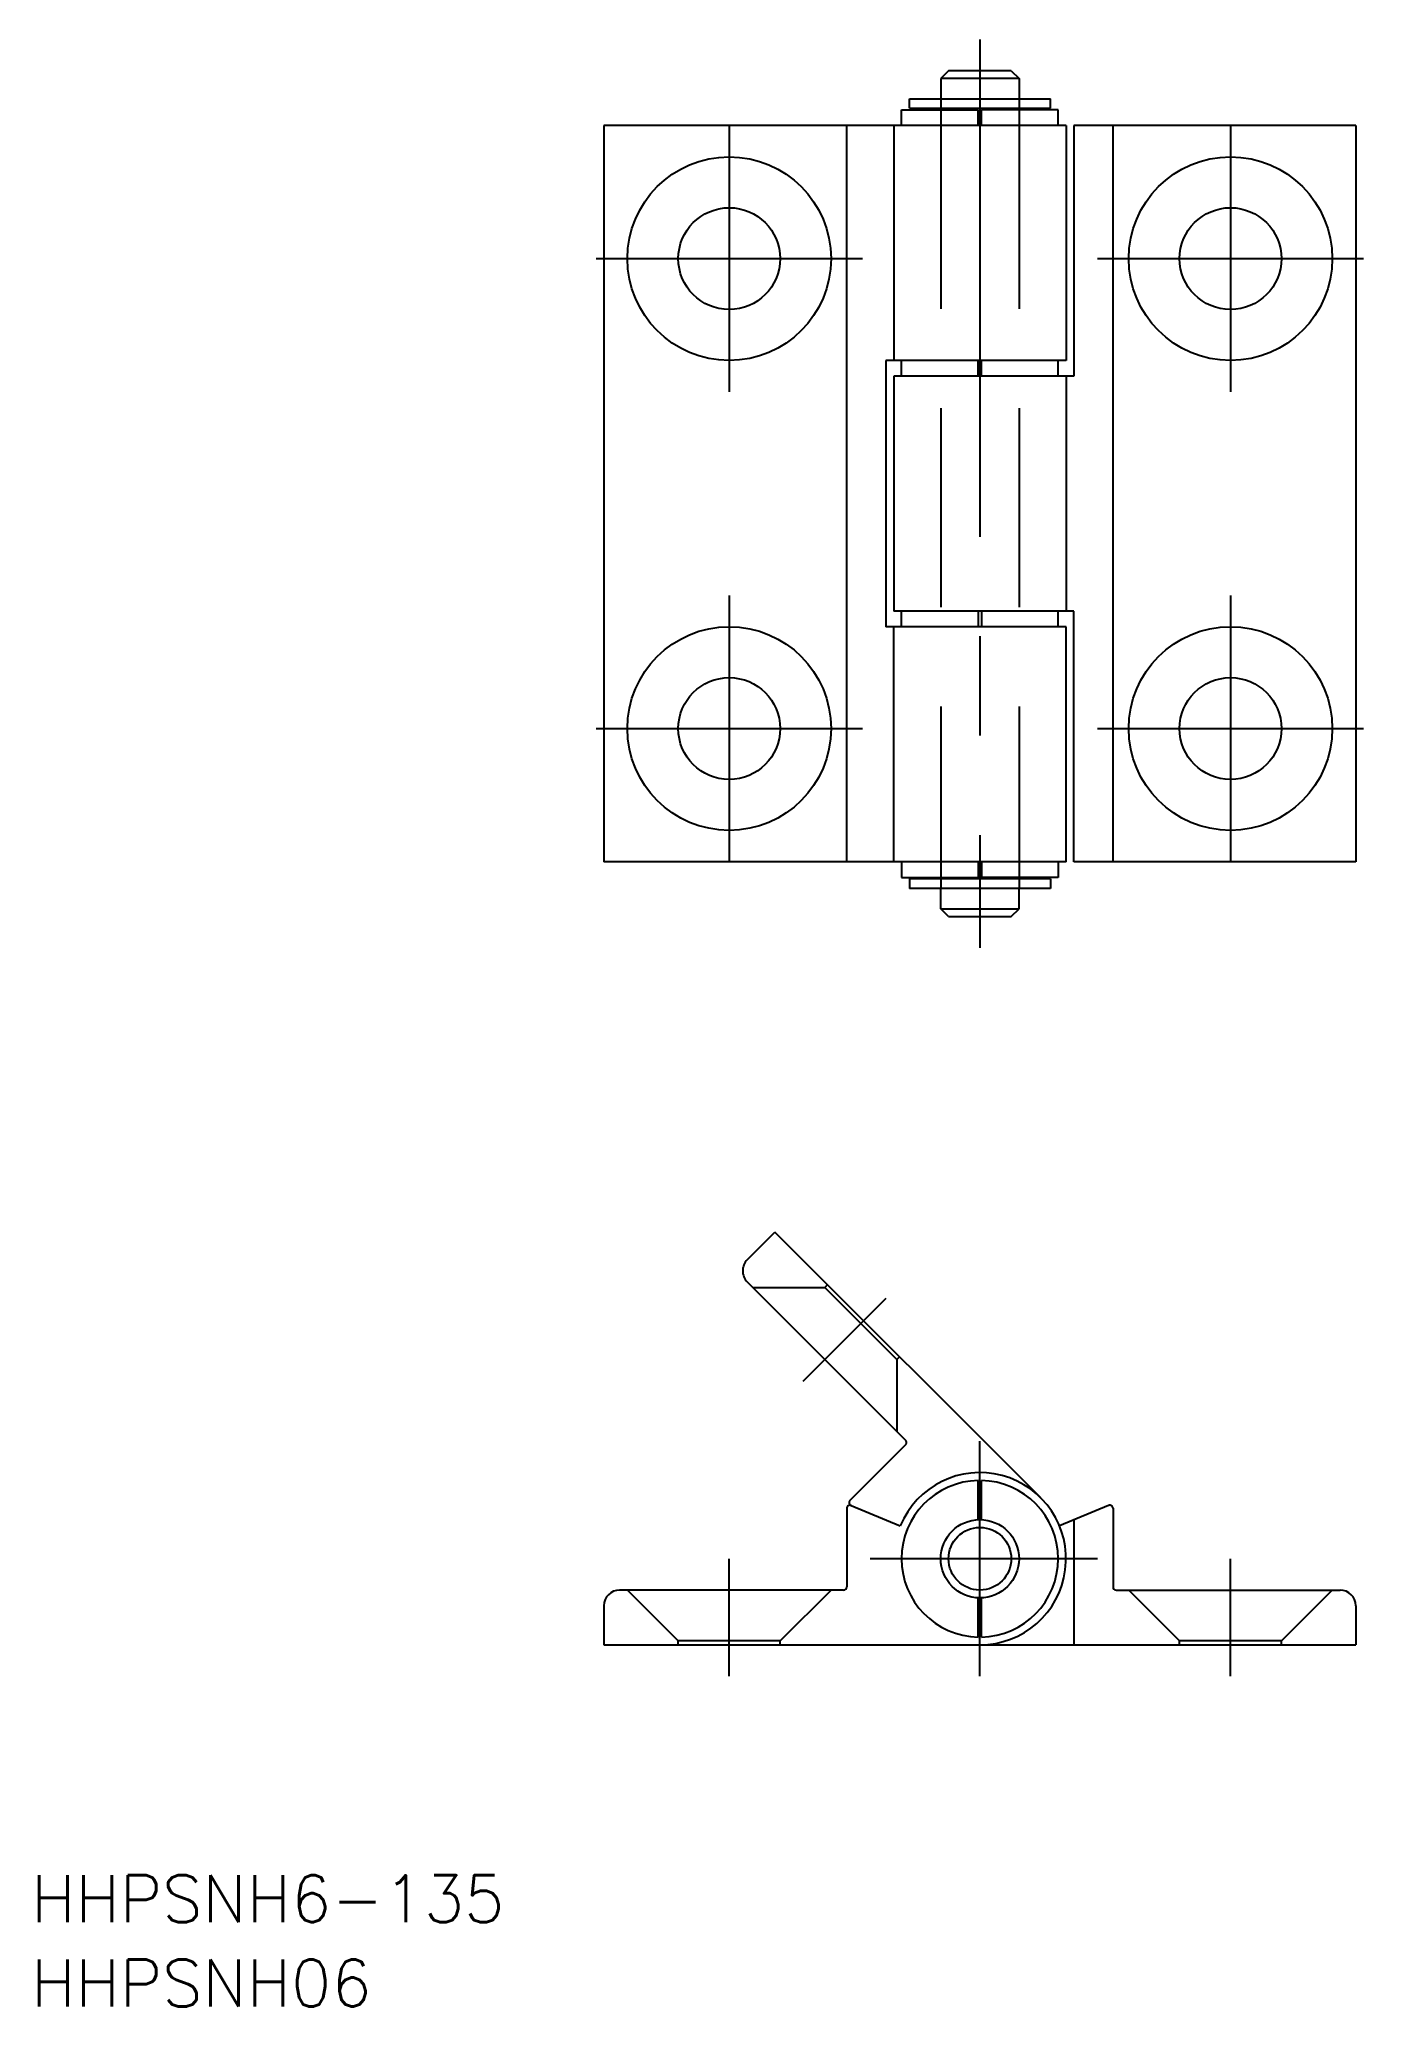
# Model space of a CAD drawing. Extents: x -60 to 24, y -29 to 97.
import ezdxf

# ---------------------------------------------------------------- set-up
doc = ezdxf.new("R2010")
doc.units = 0
for name, pattern in [('CENTER', [50.8, 31.75, -6.35, 6.35, -6.35]), ('DASHED', [19.05, 12.7, -6.35]), ('PHANTOM', [63.5, 31.75, -6.35, 6.35, -6.35, 6.35, -6.35])]:
    doc.linetypes.add(name, pattern=pattern)
doc.layers.get('0').update_dxf_attribs({"linetype": 'CONTINUOUS'})
doc.layers.add('CENTER', color=1, linetype='CENTER')
doc.styles.get("Standard").update_dxf_attribs({"font": 'txt.shx', "height": 3, "bigfont": 'bigfont.shx'})

# ---------------------------------------------------------------- blocks, each defined once
blk = doc.blocks.new('*U2')
at = {"color": 7, "linetype": 'CONTINUOUS'}
blk.add_text('HHPSNH6-135', height=3, dxfattribs=at).set_placement((-60.56, -23.21))
blk = doc.blocks.new('*U3')
at = {"color": 7, "linetype": 'CONTINUOUS'}
blk.add_text('HHPSNH06', height=3, dxfattribs=at).set_placement((-60.56, -28.59))

msp = doc.modelspace()

# ---------------------------------------------------------------- linework, layer by layer
at = {"color": 7, "linetype": 'CONTINUOUS'}
for p, q in [((-2, 95), (-2.5, 94.5)), ((-2.5, 94.5), (-2.5, 93.2)), ((2.5, 94.5), (-2.5, 94.5)), ((2, 95), (-2, 95)), ((2, 95), (2.5, 94.5)), ((2.5, 94.5), (2.5, 93.2)), ((-4.5, 92.6), (-4.5, 93.2)), ((-4.5, 93.2), (4.5, 93.2)), ((4.5, 92.6), (4.5, 93.2)), ((-5, 91.5), (-5, 92.5)), ((-5, 92.5), (-0.1, 92.5)), ((-4.5, 92.6), (4.5, 92.6)), ((-2.5, 92.6), (-2.5, 92.5)), ((-0.1, 91.5), (-0.1, 92.5)), ((0.1, 91.5), (0.1, 92.5)), ((5, 92.5), (0.1, 92.5)), ((2.5, 92.6), (2.5, 92.5)), ((5, 91.5), (5, 92.5)), ((-24, 91.5), (-24, 44.5)), ((5.5, 91.5), (-24, 91.5)), ((-8.5, 44.5), (-8.5, 91.5)), ((-5.5, 91.5), (-5.5, 76.5)), ((5.5, 91.5), (5.5, 76.5)), ((24, 91.5), (6, 91.5)), ((6, 91.5), (6, 75.5)), ((8.5, 44.5), (8.5, 91.5)), ((24, 91.5), (24, 44.5)), ((-6, 76.5), (-6, 59.5)), ((5.5, 76.5), (-6, 76.5)), ((-5.5, 75.5), (-5.5, 60.5)), ((6, 75.5), (-5.5, 75.5)), ((-5, 75.5), (-5, 76.5)), ((-0.1, 75.5), (-0.1, 76.5)), ((0.1, 75.5), (0.1, 76.5)), ((5, 75.5), (5, 76.5)), ((5.5, 75.5), (5.5, 60.5)), ((6, 60.5), (-5.5, 60.5)), ((-5, 59.5), (-5, 60.5)), ((-0.1, 60.5), (-0.1, 59.5)), ((0.1, 60.5), (0.1, 59.5)), ((5, 59.5), (5, 60.5)), ((6, 44.5), (6, 60.5)), ((5.5, 59.5), (-6, 59.5)), ((-5.5, 44.5), (-5.5, 59.5)), ((5.5, 44.5), (5.5, 59.5)), ((5.5, 44.5), (-24, 44.5)), ((-5, 44.5), (-5, 43.5)), ((-0.1, 44.5), (-0.1, 43.5)), ((0.1, 44.5), (0.1, 43.5)), ((5, 44.5), (5, 43.5)), ((24, 44.5), (6, 44.5)), ((-5, 43.5), (-0.1, 43.5)), ((-4.5, 43.4), (-4.5, 42.8)), ((4.5, 43.4), (-4.5, 43.4)), ((4.5, 42.8), (-4.5, 42.8)), ((-2.5, 43.5), (-2.5, 43.4)), ((-2.5, 41.5), (-2.5, 42.8)), ((5, 43.5), (0.1, 43.5)), ((2.5, 43.5), (2.5, 43.4)), ((2.5, 41.5), (2.5, 42.8)), ((4.5, 43.4), (4.5, 42.8)), ((-2, 41), (-2.5, 41.5)), ((-2.5, 41.5), (2.5, 41.5)), ((2, 41), (2.5, 41.5)), ((-2, 41), (2, 41)), ((-0.1, 2.5), (-0.1, 5)), ((0.1, 2.5), (0.1, 5)), ((-8.5, 3.22), (-8.5, -1.8)), ((-8.22, 3.41), (-5.08, 2.1)), ((8.22, 3.41), (5.08, 2.1)), ((8.5, 3.22), (8.5, -1.8)), ((6, 2.49), (6, -5.5)), ((-8.7, -2), (-23, -2)), ((-0.1, -5), (-0.1, -2.5)), ((0.1, -5), (0.1, -2.5)), ((8.7, -2), (23, -2)), ((-24, -3), (-24, -5.5)), ((24, -3), (24, -5.5)), ((-24, -5.5), (0, -5.5)), ((0, -5.5), (24, -5.5))]:
    msp.add_line(p, q, dxfattribs=at)
at = {"color": 3, "linetype": 'DASHED'}
for p, q in [((-2.5, 93.2), (-2.5, 92.6)), ((2.5, 93.2), (2.5, 92.6)), ((-2.5, 92.5), (-2.5, 43.5)), ((2.5, 92.5), (2.5, 43.5)), ((-2.5, 43.4), (-2.5, 42.8)), ((2.5, 43.4), (2.5, 42.8)), ((-19.25, -5.25), (-22.5, -2)), ((-9.5, -2), (-12.75, -5.25)), ((12.75, -5.25), (9.5, -2)), ((22.5, -2), (19.25, -5.25)), ((-12.75, -5.25), (-19.25, -5.25)), ((-19.25, -5.5), (-19.25, -5.25)), ((-12.75, -5.5), (-12.75, -5.25)), ((12.75, -5.5), (12.75, -5.25)), ((19.25, -5.25), (12.75, -5.25)), ((19.25, -5.5), (19.25, -5.25))]:
    msp.add_line(p, q, dxfattribs=at)
at = {"color": 3, "linetype": 'PHANTOM'}
for p, q in [((-14.85, 19.09), (-13.08, 20.86)), ((3.89, 3.89), (-13.08, 20.86)), ((-4.74, 7.57), (-14.85, 17.68)), ((-14.5, 17.32), (-9.9, 17.32)), ((-6.01, 16.62), (-11.31, 11.31)), ((-9.72, 17.5), (-9.9, 17.32)), ((-9.9, 17.32), (-5.3, 12.73)), ((-5.13, 12.9), (-5.3, 12.73)), ((-5.3, 12.73), (-5.3, 8.13)), ((-8.29, 3.73), (-4.74, 7.28))]:
    msp.add_line(p, q, dxfattribs=at)
at = {"color": 7, "linetype": 'CONTINUOUS'}
for centre, radius in [((-16, 83), 6.5), ((16, 83), 6.5), ((-16, 83), 3.25), ((16, 83), 3.25), ((-16, 53), 6.5), ((16, 53), 6.5), ((-16, 53), 3.25), ((16, 53), 3.25), ((0, 0), 2.5), ((0, 0), 2)]:
    msp.add_circle(centre, radius, dxfattribs=at)
at = {"color": 3, "linetype": 'PHANTOM'}
for centre, radius, start, end in [((-14.14, 18.38), 1, 135, 225), ((-4.88, 7.42), 0.2, 315, 45), ((-8.15, 3.59), 0.2, 135, 247.5)]:
    msp.add_arc(centre, radius, start, end, dxfattribs=at)
at = {"color": 7, "linetype": 'CONTINUOUS'}
for centre, radius, start, end in [((0, 0), 5.5, 270, 157.5), ((0, 0), 5, 91.146, 268.854), ((0, 0), 5, 271.146, 88.854), ((-8.3, 3.22), 0.2, 67.5, 180), ((8.3, 3.22), 0.2, 0, 112.5), ((-23, -3), 1, 90, 180), ((-8.7, -1.8), 0.2, 270, 0), ((8.7, -1.8), 0.2, 180, 270), ((23, -3), 1, 360, 90)]:
    msp.add_arc(centre, radius, start, end, dxfattribs=at)
at = {"layer": 'CENTER', "color": 1, "linetype": 'CENTER'}
for p, q in [((0, 97), (0, 39)), ((-16, 91.5), (-16, 74.5)), ((16, 91.5), (16, 74.5)), ((-24.5, 83), (-7.5, 83)), ((7.5, 83), (24.5, 83)), ((-16, 61.5), (-16, 44.5)), ((16, 61.5), (16, 44.5)), ((-24.5, 53), (-7.5, 53)), ((7.5, 53), (24.5, 53)), ((0, -7.5), (0, 7.5)), ((7.5, 0), (-7, 0)), ((-16, -7.5), (-16, 0)), ((16, -7.5), (16, 0))]:
    msp.add_line(p, q, dxfattribs=at)

# ---------------------------------------------------------------- block references
at = {"color": 7, "linetype": 'CONTINUOUS'}
for name in ['*U2', '*U3']:
    msp.add_blockref(name, (0, 0), dxfattribs=at)

doc.saveas('drawing.dxf')
